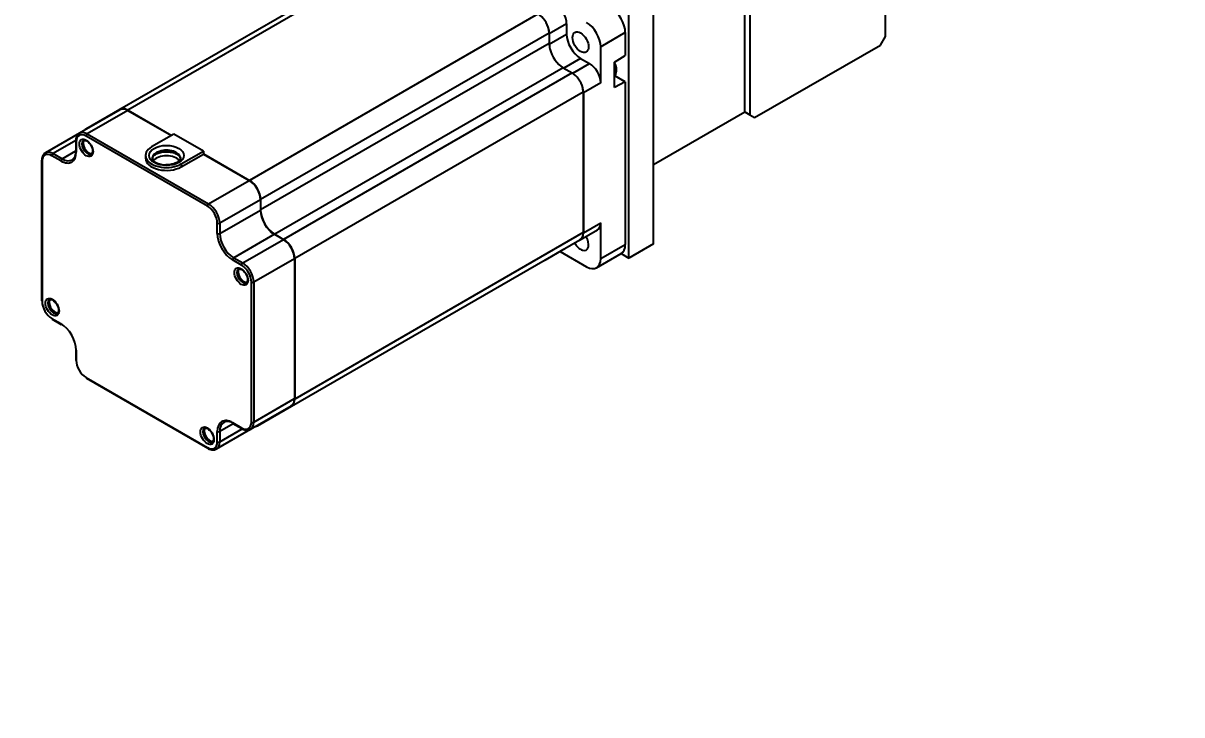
# Model space of a CAD drawing. Header units: millimetres. Extents: x 0 to 6044, y -1712 to 410.
# Drawn here: x 258.3 to 358, y 62.7 to 122.3 of the extents above; entities that cross this region are included whole.
import ezdxf
from ezdxf import colors
from ezdxf.entities.mleader import LeaderData, LeaderLine
from ezdxf.math import Vec2, Vec3

# ---------------------------------------------------------------- set-up
doc = ezdxf.new("R2010")
doc.units = ezdxf.units.MM
for name, color, linetype in [('1115-步进电机LS86A12', 7, 'Continuous'), ('Default', 7, 'Continuous'), ('WGB10-5(B1)', 7, 'Continuous'), ('图框', 7, 'Continuous')]:
    doc.layers.add(name, color=color, linetype=linetype)

# ---------------------------------------------------------------- blocks, each defined once
blk = doc.blocks.new('SE1')
at = {"layer": '1115-步进电机LS86A12', "color": 7, "linetype": 'Continuous'}
for p, q in [((291.445, 129.171), (266.626, 114.841)), ((292.119, 129.104), (267.299, 114.775)), ((302.598, 123.054), (277.779, 108.724)), ((305.046, 122.212), (303.562, 121.355)), ((305.046, 122.212), (305.046, 121.324)), ((303.55, 121.404), (278.731, 107.075)), ((303.55, 121.404), (303.55, 120.515)), ((303.562, 121.355), (303.562, 120.467)), ((303.562, 120.467), (305.046, 121.324)), ((310.1, 121.45), (307.979, 120.225)), ((310.1, 121.45), (310.1, 119.468)), ((303.55, 120.515), (278.731, 106.186)), ((307.979, 117.133), (307.979, 120.225)), ((306.256, 119.23), (304.809, 118.395)), ((305.577, 117.95), (307.025, 118.786)), ((306.256, 119.23), (307.025, 118.786)), ((309.178, 118.898), (310.1, 119.468)), ((309.178, 116.717), (309.178, 118.898)), ((304.757, 118.424), (279.938, 104.095)), ((305.528, 117.98), (280.708, 103.65)), ((304.757, 118.424), (305.528, 117.98)), ((310.1, 117.212), (309.211, 117.726)), ((307.979, 117.133), (306.494, 116.275)), ((310.1, 117.212), (309.178, 116.717)), ((310.1, 117.212), (310.1, 103.213)), ((306.48, 116.33), (281.661, 102.001)), ((306.48, 116.33), (306.48, 104.23)), ((306.494, 116.275), (306.494, 104.224)), ((266.645, 114.811), (263.145, 112.79)), ((266.626, 114.841), (263.696, 113.15)), ((267.32, 114.744), (263.82, 112.723)), ((267.299, 114.775), (271.07, 112.598)), ((267.32, 114.744), (271.054, 112.588)), ((263.145, 112.79), (260.213, 111.097)), ((263.82, 112.723), (274.257, 106.697)), ((271.266, 112.711), (269.357, 111.609)), ((273.812, 111.241), (271.266, 112.711)), ((262.829, 112.151), (260.888, 111.03)), ((262.822, 112.111), (262.822, 111.223)), ((262.866, 112.05), (262.866, 111.162)), ((274.151, 106.514), (263.714, 112.539)), ((261.55, 110.402), (260.781, 110.846)), ((260.888, 111.03), (261.657, 110.586)), ((261.657, 110.586), (262.822, 111.259)), ((268.83, 110.874), (268.83, 110.629)), ((271.902, 110.139), (273.812, 111.241)), ((271.902, 109.894), (273.812, 110.996)), ((273.812, 111.241), (273.812, 111.015)), ((273.812, 111.015), (277.779, 108.724)), ((273.812, 111.015), (273.812, 110.996)), ((273.812, 110.996), (277.757, 108.718)), ((259.889, 110.418), (259.889, 98.366)), ((259.933, 110.356), (259.933, 98.305)), ((271.902, 110.139), (271.902, 109.894)), ((274.257, 106.697), (277.757, 108.718)), ((278.712, 107.065), (275.212, 105.044)), ((278.712, 107.065), (278.712, 106.177)), ((278.731, 107.075), (278.731, 106.186)), ((275.212, 104.156), (278.712, 106.177)), ((275, 104.156), (275, 105.044)), ((275.212, 105.044), (275.212, 104.156)), ((306.494, 104.224), (307.979, 105.081)), ((307.979, 101.989), (307.979, 105.081)), ((279.921, 104.083), (276.421, 102.062)), ((279.921, 104.083), (280.69, 103.639)), ((279.938, 104.095), (280.708, 103.65)), ((306.48, 104.23), (281.661, 89.9)), ((306.215, 103.606), (307.7, 104.463)), ((277.19, 101.618), (280.69, 103.639)), ((281.382, 89.283), (306.201, 103.613)), ((303.282, 101.913), (304.767, 102.77)), ((307.979, 101.989), (310.1, 103.213)), ((277.084, 101.434), (276.315, 101.878)), ((276.421, 102.062), (277.19, 101.618)), ((281.645, 101.985), (278.144, 99.964)), ((281.645, 101.985), (281.645, 89.934)), ((281.661, 102.001), (281.661, 89.9)), ((304.487, 102.608), (306.77, 101.29)), ((307.625, 101.206), (309.746, 102.431)), ((277.932, 87.913), (277.932, 99.964)), ((278.144, 99.964), (278.144, 87.913)), ((260.781, 96.835), (261.55, 96.391)), ((260.813, 96.767), (261.582, 96.323)), ((262.822, 94.174), (262.822, 93.286)), ((262.866, 94.113), (262.866, 93.225)), ((263.714, 91.756), (274.151, 85.73)), ((263.745, 91.687), (274.182, 85.661)), ((278.144, 87.913), (281.645, 89.934)), ((277.865, 87.295), (281.365, 89.316)), ((278.452, 87.592), (281.382, 89.283)), ((276.377, 87.78), (275.212, 87.108)), ((276.315, 87.867), (277.084, 87.423)), ((276.346, 87.798), (277.115, 87.354)), ((274.932, 85.602), (277.865, 87.295)), ((275, 86.22), (275, 87.108)), ((275.212, 86.22), (277.151, 87.339)), ((275.212, 87.108), (275.212, 86.22))]:
    blk.add_line(p, q, dxfattribs=at)
for centre, radius, start, end in [((307.989, 118.249), 1.35, 345.55956, 28.26815), ((270.509, 111.709), 1.636, 241.12769, 272.5242)]:
    blk.add_arc(centre, radius, start, end, dxfattribs=at)
for centre, major_axis, start_param, end_param in [((304.092, 122.763), (-0.675, 1.169), 3.926991, 5.497787), ((302.598, 121.954), (-0.673, 1.167), 4.197781, 5.497787), ((308.891, 122.148), (-0.855, 1.481), 3.926991, 5.497787), ((302.598, 121.954), (0.674, -1.167), 0.785398, 1.056188), ((302.607, 121.906), (0.675, -1.169), 0.785398, 1.096237), ((306.77, 120.923), (0.855, -1.481), 0.785398, 2.356194), ((306.256, 120.626), (-0.855, 1.481), 0.785398, 2.356194), ((304.757, 119.818), (-0.854, 1.478), 0.785398, 1.095403), ((304.771, 119.769), (-0.855, 1.481), 0.785398, 1.063622), ((304.757, 119.818), (-0.853, 1.478), 1.095403, 2.356194), ((307.025, 117.684), (-0.675, 1.169), 3.926991, 5.497787), ((308.545, 118.57), (0.548, -0.95), 0.532098, 1.402601), ((305.528, 116.88), (-0.673, 1.167), 4.246431, 5.497787), ((308.483, 118.535), (-0.562, 0.974), 3.424917, 4.436792), ((308.545, 118.57), (0.548, -0.95), 0.174864, 0.532098), ((305.528, 116.88), (0.673, -1.167), 0.785398, 1.104839), ((305.54, 116.826), (0.675, -1.169), 0.785398, 1.148986), ((267.299, 113.675), (0.673, -1.167), 2.356194, 3.374097), ((267.32, 113.642), (0.675, -1.169), 2.356194, 3.141593), ((263.714, 111.56), (0.6, -1.039), 2.356194, 3.926991), ((263.82, 111.621), (0.675, -1.169), 3.086013, 3.141593), ((263.82, 111.621), (0.675, -1.169), 2.356194, 3.086013), ((264.37, 111.983), (0.673, -1.167), 2.909089, 3.374097), ((263.82, 112.601), (-0.075, -0.13), 3.926991, 5.497787), ((262.972, 112.111), (0.15, 0), 3.14143, 3.926991), ((263.835, 111.587), (-0.337, 0.585), 0, 3.138673), ((263.941, 111.648), (0.337, -0.585), 3.141593, 6.121499), ((263.835, 111.587), (-0.337, 0.585), 6.274853, 6.283185), ((260.781, 109.866), (0.6, -1.039), 2.356194, 3.926991), ((260.888, 109.928), (0.675, -1.169), 3.086013, 3.141593), ((260.888, 109.928), (0.675, -1.169), 2.356194, 3.086013), ((260.888, 110.908), (-0.075, -0.13), 3.926991, 5.497787), ((261.55, 111.921), (-0.93, 1.611), 2.356194, 3.926991), ((261.657, 111.982), (-0.855, 1.481), 2.356194, 3.926991), ((262.972, 111.223), (0.15, 0), 3.141593, 3.926991), ((270.63, 110.874), (1.8, 0), 2.356194, 5.497787), ((270.63, 110.629), (1.8, 0), 3.141593, 5.497787), ((270.63, 110.629), (1.2, 0), 0, 3.150202), ((270.63, 110.157), (1.2, 0), 0.396452, 2.746665), ((260.039, 110.418), (0.15, 0), 3.14179, 3.926991), ((261.657, 110.464), (-0.075, -0.13), 3.926991, 5.497787), ((277.757, 107.616), (-0.675, 1.169), 3.926991, 5.497787), ((277.779, 107.625), (-0.673, 1.167), 3.926991, 5.497787), ((274.257, 106.575), (-0.075, -0.13), 3.926991, 5.497787), ((274.257, 105.595), (-0.675, 1.169), 3.926991, 5.497787), ((274.151, 105.534), (0.6, -1.039), 0.785398, 2.356194), ((279.921, 105.479), (-0.855, 1.481), 0.785398, 2.356194), ((279.938, 105.489), (-0.853, 1.478), 0.785398, 2.356194), ((275.106, 105.105), (-0.15, 0), 0.785398, 2.356194), ((307.025, 105.632), (-0.675, 1.169), 3.141522, 3.926921), ((276.315, 103.397), (0.93, -1.611), 3.926991, 5.497787), ((275.106, 104.217), (-0.15, 0), 0.785398, 2.356194), ((276.421, 103.458), (-0.855, 1.481), 0.785398, 2.356194), ((280.708, 102.55), (-0.673, 1.167), 3.926991, 5.497787), ((306.256, 103.578), (-0.487, 0.844), 1.511466, 4.75839), ((305.54, 104.775), (-0.675, 1.169), 3.002822, 3.926921), ((305.528, 104.779), (-0.673, 1.167), 3.141593, 3.926991), ((280.69, 102.536), (-0.675, 1.169), 3.926991, 5.497787), ((304.092, 103.939), (-0.675, 1.169), 3.141593, 3.280722), ((308.891, 103.911), (-0.855, 1.481), 3.141593, 3.926991), ((276.421, 101.939), (-0.075, -0.13), 3.926991, 5.497787), ((302.607, 103.082), (-0.675, 1.169), 3.002463, 3.280722), ((306.77, 102.687), (-0.855, 1.481), 2.356194, 3.926991), ((277.168, 100.511), (-0.337, 0.585), 0, 3.138673), ((277.274, 100.572), (0.337, -0.585), 3.141593, 6.121499), ((277.168, 100.511), (-0.337, 0.585), 6.274853, 6.283185), ((277.19, 101.495), (-0.075, -0.13), 3.926991, 5.497787), ((277.084, 100.454), (0.6, -1.039), 0.785398, 2.356194), ((277.19, 100.516), (-0.675, 1.169), 3.926991, 5.497787), ((278.038, 100.026), (-0.15, 0), 0.785398, 2.356194), ((260.039, 98.366), (0.15, 0), 3.141593, 3.926991), ((260.781, 97.815), (-0.6, 1.039), 0.785398, 2.356194), ((260.91, 97.881), (-0.337, 0.585), 0, 3.138673), ((261.016, 97.942), (0.337, -0.585), 3.141593, 6.121499), ((260.91, 97.881), (-0.337, 0.585), 6.274853, 6.283185), ((260.888, 96.896), (0.075, 0.13), 2.356194, 3.141593), ((261.55, 94.873), (-0.93, 1.611), 3.926991, 5.497787), ((261.657, 96.452), (0.075, 0.13), 2.356194, 3.141593), ((262.972, 94.174), (0.15, 0), 3.141593, 3.926991), ((262.972, 93.286), (0.15, 0), 3.141593, 3.926991), ((263.714, 92.735), (-0.6, 1.039), 0.785398, 2.356194), ((263.82, 91.817), (0.075, 0.13), 2.356194, 3.141593), ((280.708, 90.45), (-0.673, 1.167), 2.909089, 3.926991), ((280.69, 90.485), (-0.675, 1.169), 3.141593, 3.926991), ((276.315, 86.348), (0.93, -1.611), 2.356194, 3.926991), ((276.421, 86.41), (0.855, -1.481), 2.356194, 3.926991), ((276.421, 87.928), (0.075, 0.13), 2.356194, 3.141593), ((277.084, 88.403), (-0.6, 1.039), 2.356194, 3.926991), ((277.19, 88.464), (-0.675, 1.169), 3.086013, 3.926991), ((278.038, 87.974), (-0.15, 0), 0.785398, 2.356194), ((277.779, 88.759), (-0.673, 1.167), 2.909089, 3.374097), ((274.242, 86.805), (-0.337, 0.585), 0, 3.138673), ((274.348, 86.866), (0.337, -0.585), 3.141593, 6.121499), ((274.242, 86.805), (-0.337, 0.585), 6.274853, 6.283185), ((275.106, 87.169), (0.15, 0), 3.926991, 5.497787), ((277.19, 87.484), (0.075, 0.13), 2.356194, 3.141404), ((274.151, 86.71), (-0.6, 1.039), 2.356194, 3.926991), ((274.257, 85.791), (0.075, 0.13), 2.356194, 3.141404), ((274.257, 86.771), (-0.675, 1.169), 3.086013, 3.926991), ((275.106, 86.281), (0.15, 0), 3.926991, 5.497787)]:
    blk.add_ellipse(centre, major_axis=major_axis, ratio=0.57735, start_param=start_param, end_param=end_param, dxfattribs=at)
for centre, major_axis in [((306.256, 120.626), (-0.487, 0.844)), ((263.729, 111.525), (0.412, -0.714)), ((270.63, 110.874), (-1.5, 0)), ((277.062, 100.45), (0.412, -0.714)), ((260.804, 97.819), (0.412, -0.714)), ((274.136, 86.744), (0.412, -0.714))]:
    blk.add_ellipse(centre, major_axis=major_axis, ratio=0.57735, dxfattribs=at)
for points, knots in [([(263.199, 112.797), (263.144, 112.775), (263.011, 112.721), (262.857, 112.47), (262.832, 112.25), (262.822, 112.111)], [0, 0, 0, 0, 0.205409, 0.586588, 1, 1, 1, 1]), ([(263.504, 112.166), (263.519, 112.177), (263.554, 112.198), (263.671, 112.181), (263.831, 112.094), (263.995, 111.939), (264.139, 111.728), (264.237, 111.5), (264.267, 111.334), (264.268, 111.265), (264.268, 111.25)], [0, 0, 0, 0, 0.103995, 0.249837, 0.385517, 0.52964, 0.678252, 0.829296, 0.968962, 1, 1, 1, 1]), ([(260.266, 111.104), (260.211, 111.082), (260.078, 111.027), (259.924, 110.777), (259.899, 110.556), (259.889, 110.418)], [0, 0, 0, 0, 0.205409, 0.586588, 1, 1, 1, 1]), ([(264.268, 111.25), (264.264, 111.193), (264.254, 111.095), (264.211, 111.022), (264.179, 111.011), (264.168, 111.008)], [0, 0, 0, 0, 0.395053, 0.820681, 1, 1, 1, 1]), ([(269.441, 110.625), (269.436, 110.645), (269.428, 110.702), (269.507, 110.835), (269.746, 111.014), (270.101, 111.146), (270.539, 111.208), (270.998, 111.181), (271.405, 111.067), (271.693, 110.895), (271.825, 110.717), (271.84, 110.603), (271.78, 110.453), (271.553, 110.265), (271.214, 110.128), (270.855, 110.058), (270.654, 110.07), (270.581, 110.075)], [0, 0, 0, 0, 0.032213, 0.108008, 0.174399, 0.244618, 0.316894, 0.391035, 0.465008, 0.536617, 0.605293, 0.678792, 0.758244, 0.825091, 0.895468, 0.967422, 1, 1, 1, 1]), ([(269.719, 110.276), (269.654, 110.32), (269.525, 110.406), (269.436, 110.541), (269.438, 110.598), (269.441, 110.625)], [0, 0, 0, 0, 0.305632, 0.724673, 1, 1, 1, 1]), ([(276.836, 101.09), (276.852, 101.102), (276.887, 101.122), (277.004, 101.106), (277.164, 101.018), (277.328, 100.864), (277.472, 100.653), (277.569, 100.425), (277.599, 100.259), (277.601, 100.189), (277.601, 100.174)], [0, 0, 0, 0, 0.103995, 0.249837, 0.385517, 0.52964, 0.678252, 0.829296, 0.968962, 1, 1, 1, 1]), ([(277.601, 100.174), (277.596, 100.118), (277.586, 100.02), (277.543, 99.947), (277.511, 99.936), (277.5, 99.933)], [0, 0, 0, 0, 0.395053, 0.820681, 1, 1, 1, 1]), ([(260.578, 98.46), (260.594, 98.471), (260.629, 98.492), (260.746, 98.475), (260.906, 98.388), (261.07, 98.233), (261.214, 98.022), (261.311, 97.794), (261.341, 97.628), (261.343, 97.558), (261.343, 97.544)], [0, 0, 0, 0, 0.103995, 0.249837, 0.385517, 0.52964, 0.678252, 0.829296, 0.968962, 1, 1, 1, 1]), ([(261.343, 97.544), (261.338, 97.487), (261.329, 97.389), (261.286, 97.316), (261.254, 97.305), (261.242, 97.302)], [0, 0, 0, 0, 0.395053, 0.820681, 1, 1, 1, 1]), ([(273.911, 87.384), (273.927, 87.395), (273.961, 87.416), (274.078, 87.4), (274.238, 87.312), (274.402, 87.157), (274.547, 86.947), (274.644, 86.719), (274.674, 86.553), (274.675, 86.483), (274.676, 86.468)], [0, 0, 0, 0, 0.103995, 0.249837, 0.385517, 0.52964, 0.678252, 0.829296, 0.968962, 1, 1, 1, 1]), ([(277.115, 87.354), (277.208, 87.307), (277.388, 87.224), (277.651, 87.195), (277.771, 87.264), (277.811, 87.288)], [0, 0, 0, 0, 0.351851, 0.812673, 1, 1, 1, 1]), ([(274.676, 86.468), (274.671, 86.412), (274.661, 86.314), (274.618, 86.241), (274.586, 86.23), (274.575, 86.226)], [0, 0, 0, 0, 0.395053, 0.820681, 1, 1, 1, 1]), ([(274.182, 85.661), (274.275, 85.614), (274.455, 85.53), (274.718, 85.502), (274.838, 85.571), (274.878, 85.595)], [0, 0, 0, 0, 0.351851, 0.812673, 1, 1, 1, 1])]:
    blk.add_open_spline(points, degree=3, knots=knots, dxfattribs=at)
at = {"layer": 'WGB10-5(B1)', "color": 7, "linetype": 'Continuous'}
for p, q in [((332.466, 121.119), (332.466, 134.836)), ((320.375, 114.628), (320.375, 128.345)), ((320.799, 128.1), (320.799, 114.383)), ((312.51, 103.265), (312.51, 124.294)), ((310.389, 102.04), (310.389, 123.069)), ((332.042, 120.384), (332.466, 121.119)), ((321.223, 114.138), (332.042, 120.384)), ((312.51, 110.087), (320.375, 114.628)), ((320.375, 114.628), (320.799, 114.383)), ((320.799, 114.383), (321.223, 114.138)), ((312.51, 103.265), (310.389, 102.04)), ((309.73, 102.421), (310.389, 102.04))]:
    blk.add_line(p, q, dxfattribs=at)
blk = doc.blocks.new('_DOT')
at = {"color": 0}
blk.add_line((0, 0), (-1, 0), dxfattribs=at)
at = {"color": 0, "const_width": 0.333}
blk.add_lwpolyline([(-0.1665, 0, 1), (0.1665, 0, 1)], format="xyb", close=True, dxfattribs=at)

msp = doc.modelspace()

# ---------------------------------------------------------------- block references
at = {"layer": 'Default'}
msp.add_blockref('SE1', (0, 0), dxfattribs=at)

# ---------------------------------------------------------------- leaders
at = {"layer": '图框', "color": 7, "linetype": 'Continuous'}
ml = msp.add_multileader_mtext('Standard', dxfattribs=at)
ml.set_content('{\\pxsm0.9;\\f宋体|b0||i0||c0|p34;\\W1.;N2611-XYZ人机\\P}', color=7)
ml.set_leader_properties()
ml.set_arrow_properties(name='DOT')
ml.build(insert=Vec2(0, 0))
ml.multileader.update_dxf_attribs({"leader_type": 0, "dogleg_length": 0})
ctx = ml.context
ctx.base_point, ctx.landing_gap_size, ctx.plane_origin = Vec3(646.678, 293.045), 1.4, Vec3(559, 5)
ctx.text_align_type = 1
notes = []
notes.append((ctx, [(0, (0, 0, 0), (0, 0), (1, 0), 1, [])]))
ctx.mtext.insert, ctx.mtext.text_direction, ctx.mtext.rotation, ctx.mtext.alignment = Vec3(626.222, 290.743), Vec3(-1, 0), 3.141593, 2
ml = msp.add_multileader_mtext('Standard', dxfattribs=at)
ml.set_content('{\\pxsm0.9;\\f宋体|b0||i0||c0|p34;\\W1.;N2611-XYZ人机\\P}', color=7)
ml.set_leader_properties()
ml.set_arrow_properties(name='DOT')
ml.build(insert=Vec2(0, 0))
ml.multileader.update_dxf_attribs({"leader_type": 0, "dogleg_length": 0})
ctx = ml.context
ctx.base_point, ctx.landing_gap_size, ctx.plane_origin = Vec3(1036.678, 293.045), 1.4, Vec3(949, 5)
ctx.text_align_type = 1
notes.append((ctx, [(0, (0, 0, 0), (0, 0), (1, 0), 1, [])]))
ctx.mtext.insert, ctx.mtext.text_direction, ctx.mtext.rotation, ctx.mtext.alignment = Vec3(1016.222, 290.743), Vec3(-1, 0), 3.141593, 2
for ctx, leaders in notes:
    for number, flags, end, landing, length, lines in leaders:
        leader = LeaderData()
        leader.index, (leader.has_last_leader_line, leader.has_dogleg_vector, leader.attachment_direction) = number, flags
        leader.last_leader_point, leader.dogleg_vector, leader.dogleg_length = Vec3(end), Vec3(landing), length
        for number, points, colour, breaks in lines:
            line = LeaderLine()
            line.index, line.vertices, line.color, line.breaks = number, Vec3.list(points), colors.encode_raw_color(colour), breaks
            leader.lines.append(line)
        ctx.leaders.append(leader)

doc.saveas('drawing.dxf')
